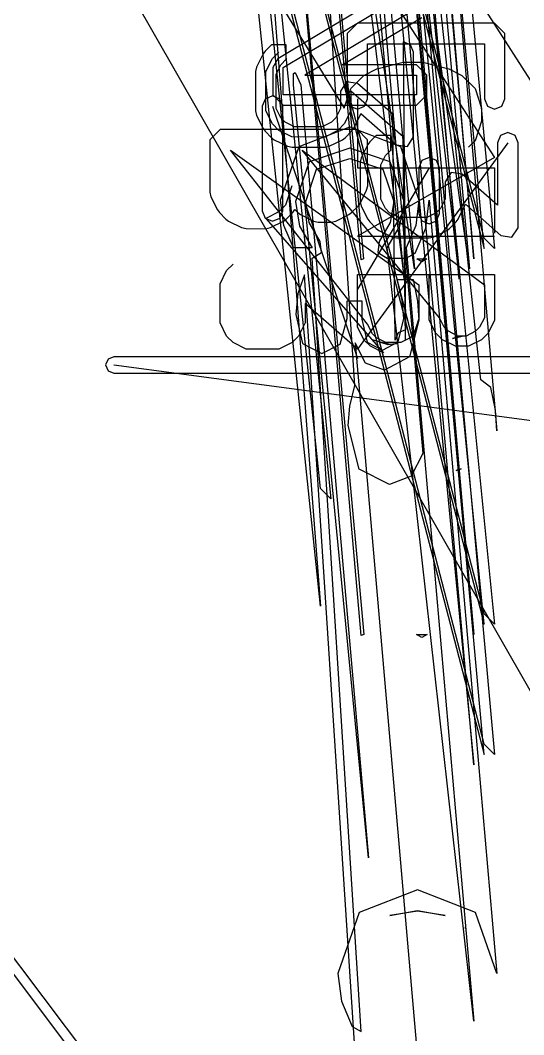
# Model space of a CAD drawing. Extents: x 0 to 334, y -361 to 120.
# Drawn here: x 84.23 to 87.9, y 44.14 to 51.53 of the extents above; entities that cross this region are included whole.
import ezdxf

# ---------------------------------------------------------------- set-up
doc = ezdxf.new("R2010")
doc.units = 0

msp = doc.modelspace()

# ---------------------------------------------------------------- linework, layer by layer
at = {"layer": 'Layer 1'}
for p, q in [((68.6, 80.4392), (134.095, -33.9949)), ((75.452423, 70.589328), (319.8, -310.813)), ((134.095, -21.5749), (66.480002, 68.19915)), ((66.480002, 68.07915), (134.095, -21.6949)), ((87.607978, 49.942274), (86.1429, 55.5762)), ((86.1429, 55.5012), (87.607978, 49.867274)), ((86.710973, 49.786437), (86.2179, 55.4262)), ((86.2179, 55.4262), (86.727488, 49.792274)), ((87.023385, 55.426137), (87.532978, 49.792274)), ((87.532978, 49.792274), (87.0399, 55.4203)), ((87.100166, 49.719127), (86.2509, 55.353)), ((87.499905, 49.719127), (86.7138, 55.353)), ((86.3259, 55.278), (87.025166, 49.644127)), ((86.7888, 55.278), (87.424905, 49.644127)), ((87.025166, 49.644127), (86.532, 55.1154)), ((86.60702, 55.1154), (87.100166, 49.719127)), ((87.424905, 49.644127), (86.9318, 55.1337)), ((87.006769, 55.1337), (87.499905, 49.719127)), ((87.607978, 49.867274), (87.1149, 55.1227)), ((87.189831, 55.122739), (87.682978, 49.867274)), ((87.583889, 48.911848), (86.9736, 54.5457)), ((86.66527, 48.869851), (86.2991, 54.5038)), ((87.207486, 54.173768), (87.700556, 48.539819)), ((86.666972, 54.008656), (87.160061, 48.374804)), ((86.414616, 48.11831), (85.8284, 53.7522)), ((85.9215, 53.6772), (86.414616, 47.262969)), ((86.414616, 47.262969), (85.8284, 52.8969)), ((85.9965, 52.8969), (86.489616, 48.04331)), ((87.607976, 47.205223), (86.1429, 52.8391)), ((86.1429, 52.7641), (87.607976, 47.130223)), ((86.710971, 47.048042), (86.2179, 52.6891)), ((86.2179, 52.6891), (86.730094, 47.055223)), ((87.020777, 52.689081), (87.532976, 47.055223)), ((87.532976, 47.055223), (87.0399, 52.6819)), ((86.5884, 52.224274), (87.6836, 50.5303)), ((87.607976, 47.130223), (87.1149, 52.0718)), ((87.1899, 52.0718), (87.682976, 47.130223)), ((87.607976, 46.256199), (86.1429, 51.8901)), ((86.017, 51.823066), (86.5884, 50.891)), ((86.1429, 51.8151), (87.607976, 46.181199)), ((86.986001, 51.740114), (87.532976, 46.106199)), ((86.1429, 51.1858), (86.956051, 51.671313)), ((86.6841, 51.5964), (86.104411, 51.250282)), ((87.1149, 51.6156), (86.301749, 51.130087)), ((87.532976, 46.106199), (87.0399, 51.6582)), ((87.607976, 46.181199), (87.1149, 51.6156)), ((87.18984, 51.615613), (87.682976, 46.181199)), ((86.5736, 51.2051), (87.153289, 51.551218)), ((86.6836, 51.50999), (86.6086, 51.43499)), ((87.6836, 51.51), (86.6836, 51.50999)), ((87.7586, 51.435), (87.6836, 51.51)), ((86.6086, 51.43499), (86.6086, 50.9588)), ((87.070033, 51.352333), (87.017, 51.3743)), ((87.017, 51.3743), (87.03397, 49.275387)), ((87.7586, 50.9588), (87.7586, 51.435)), ((86.011586, 51.304676), (85.997537, 51.285184)), ((86.059205, 51.352295), (86.011586, 51.304676)), ((86.165271, 51.352295), (86.059205, 51.352295)), ((86.064619, 51.251638), (86.112238, 51.299257)), ((86.165271, 51.246229), (86.165271, 51.352295)), ((86.7586, 50.9588), (86.7586, 51.36)), ((86.7586, 51.36), (87.6086, 51.36)), ((87.092, 51.2993), (87.070033, 51.352333)), ((87.091929, 50.6803), (87.092, 51.2993)), ((87.6086, 51.36), (87.6086, 50.9588)), ((85.997537, 51.285184), (85.949918, 51.189946)), ((86.017, 51.1564), (86.064619, 51.251638)), ((86.104411, 51.250282), (86.06786, 51.185887)), ((86.126258, 51.207216), (86.165271, 51.246229)), ((86.826495, 51.176714), (87.016971, 51.224333)), ((87.016971, 51.224333), (87.1598, 51.2243)), ((87.1598, 51.2243), (87.350276, 51.176681)), ((85.949918, 51.189946), (85.942, 51.156405)), ((85.942, 51.156405), (85.942, 50.8707)), ((86.016924, 50.870776), (86.017, 51.1564)), ((86.06786, 51.185887), (86.0679, 50.9864)), ((86.092, 51.1387), (86.126258, 51.207216)), ((86.1429, 50.9864), (86.1429, 51.1858)), ((86.2179, 51.1433), (86.229516, 51.150236)), ((86.229516, 51.150236), (86.271799, 51.061386)), ((87.1149, 51.2051), (86.5736, 51.2051)), ((86.731257, 51.129095), (86.826495, 51.176714)), ((87.1899, 51.1301), (87.1149, 51.2051)), ((87.350276, 51.176681), (87.445514, 51.129062)), ((86.091919, 50.888481), (86.092, 51.1387)), ((86.2179, 51.0614), (86.2179, 51.1433)), ((86.301749, 51.130087), (87.1149, 51.1301)), ((86.60506, 51.081839), (86.561047, 51.013551)), ((86.685435, 51.069994), (86.60506, 51.081839)), ((86.636019, 51.033857), (86.731257, 51.129095)), ((87.1149, 51.1301), (87.1149, 50.9864)), ((87.1899, 50.9864), (87.1899, 51.1301)), ((87.445514, 51.129062), (87.540753, 51.033824)), ((86.76487, 45.427454), (86.2179, 51.0614)), ((86.271799, 51.061386), (86.76487, 45.427454)), ((86.561047, 51.013551), (86.561, 50.8884)), ((86.5884, 50.891), (86.636019, 51.033857)), ((86.636047, 51.013633), (86.636, 50.8707)), ((87.017, 50.6803), (86.636047, 51.013633)), ((86.942, 50.8455), (86.685435, 51.069994)), ((87.540753, 51.033824), (87.588372, 50.890967)), ((86.011519, 50.957063), (85.989552, 50.90403)), ((86.064552, 50.97903), (86.011519, 50.957063)), ((86.0646, 50.9791), (86.064552, 50.97903)), ((86.117633, 50.957133), (86.0646, 50.9791)), ((86.0679, 50.9864), (86.1429, 50.9114)), ((86.1396, 50.9041), (86.117633, 50.957133)), ((87.1149, 50.9864), (86.1429, 50.9864)), ((86.6086, 50.9588), (86.630567, 50.905767)), ((86.6836, 50.9588), (86.6836, 50.4553)), ((86.736633, 50.905767), (86.7586, 50.9588)), ((87.1149, 50.9114), (87.1899, 50.9864)), ((87.6086, 50.9588), (87.630567, 50.905767)), ((87.736633, 50.905767), (87.7586, 50.9588)), ((85.942, 50.8707), (85.949918, 50.837159)), ((85.989552, 50.90403), (85.9896, 50.1422)), ((86.064543, 50.775538), (86.016924, 50.870776)), ((86.064552, 50.90403), (86.6836, 49.0672)), ((86.126177, 50.819965), (86.091919, 50.888481)), ((86.1396, 50.1422), (86.1396, 50.9041)), ((86.1429, 50.9114), (87.1149, 50.9114)), ((86.561, 50.8884), (86.526742, 50.819884)), ((86.636, 50.8707), (86.588381, 50.775462)), ((86.630567, 50.905767), (86.6836, 50.8838)), ((86.6836, 50.8838), (86.736633, 50.905767)), ((86.703058, 50.837235), (86.708248, 50.850737)), ((86.708248, 50.850737), (86.967541, 50.623857)), ((87.588372, 50.890967), (87.5884, 50.7957)), ((87.630567, 50.905767), (87.6836, 50.8838)), ((87.6836, 50.8838), (87.736633, 50.905767)), ((85.949918, 50.837159), (85.997537, 50.741921)), ((86.112162, 50.727919), (86.064543, 50.775538)), ((86.156584, 50.789558), (86.126177, 50.819965)), ((86.2251, 50.7553), (86.156584, 50.789558)), ((86.496335, 50.789477), (86.427819, 50.755219)), ((86.526742, 50.819884), (86.496335, 50.789477)), ((86.588381, 50.775462), (86.540762, 50.727843)), ((86.655439, 50.741997), (86.703058, 50.837235)), ((86.95897, 49.200387), (86.942, 50.8455)), ((87.5884, 50.7957), (87.540781, 50.652843)), ((85.6836, 50.733819), (85.6086, 50.658819)), ((86.2074, 50.7338), (85.6836, 50.733819)), ((85.997537, 50.741921), (86.011586, 50.722429)), ((86.011586, 50.722429), (86.059205, 50.67481)), ((86.2074, 50.6803), (86.112162, 50.727919)), ((86.6836, 50.7338), (86.2074, 50.7338)), ((86.427819, 50.755219), (86.2251, 50.7553)), ((86.258715, 50.611604), (86.627856, 50.754617)), ((86.540762, 50.727843), (86.445524, 50.680224)), ((86.593771, 50.674886), (86.64139, 50.722505)), ((86.627856, 50.754617), (86.996996, 50.611604)), ((86.64139, 50.722505), (86.655439, 50.741997)), ((86.7586, 50.6588), (86.6836, 50.7338)), ((87.77884, 50.71363), (87.725807, 50.691663)), ((87.7789, 50.7136), (87.77884, 50.71363)), ((87.831933, 50.691633), (87.7789, 50.7136)), ((85.6086, 50.658819), (85.6086, 50.2779)), ((86.059205, 50.67481), (86.078697, 50.660761)), ((86.078697, 50.660761), (86.173935, 50.613142)), ((86.445524, 50.680224), (86.2074, 50.6803)), ((86.479041, 50.613218), (86.574279, 50.660837)), ((86.574279, 50.660837), (86.593771, 50.674886)), ((87.77884, 50.63863), (86.6836, 49.135)), ((86.758677, 50.325476), (86.7586, 50.6588)), ((86.773486, 50.643976), (86.759437, 50.624484)), ((86.821105, 50.691595), (86.773486, 50.643976)), ((86.927171, 50.691595), (86.821105, 50.691595)), ((86.927171, 50.585529), (86.927171, 50.691595)), ((87.03397, 49.200387), (87.017, 50.6803)), ((87.047916, 50.612012), (87.091929, 50.6803)), ((87.540781, 50.652843), (87.493161, 50.605224)), ((87.725807, 50.691663), (87.70384, 50.63863)), ((87.70384, 50.63863), (87.7039, 50.1848)), ((87.8539, 50.6386), (87.831933, 50.691633)), ((87.853829, 50.0195), (87.8539, 50.6386)), ((85.7586, 50.583819), (87.1324, 49.6041)), ((86.758619, 49.315782), (85.7586, 50.583819)), ((86.12395, 50.219966), (86.258715, 50.611604)), ((86.173935, 50.613142), (86.207476, 50.605224)), ((86.207476, 50.605224), (86.4455, 50.6053)), ((86.282409, 50.583819), (87.6086, 49.6041)), ((87.282419, 49.363481), (86.282409, 50.583819)), ((86.627863, 50.598402), (86.333592, 50.49866)), ((86.4455, 50.6053), (86.479041, 50.613218)), ((86.922134, 50.49866), (86.627863, 50.598402)), ((86.759437, 50.624484), (86.711818, 50.529246)), ((86.888158, 50.546516), (86.927171, 50.585529)), ((86.967541, 50.623857), (87.047916, 50.612012)), ((86.996996, 50.611604), (87.132413, 50.219966)), ((86.333592, 50.49866), (86.23203, 50.211166)), ((86.386081, 50.445065), (86.627886, 50.523402)), ((86.627886, 50.523402), (86.869606, 50.445149)), ((87.6836, 50.5303), (86.6836, 49.958872)), ((86.711818, 50.529246), (86.7039, 50.495705)), ((86.7039, 50.495705), (86.7039, 50.21)), ((86.8539, 50.478), (86.888158, 50.546516)), ((87.024347, 50.211166), (86.922134, 50.49866)), ((87.154376, 50.508323), (87.132409, 50.45529)), ((87.207409, 50.53029), (87.154376, 50.508323)), ((87.260433, 50.508333), (87.2074, 50.5303)), ((87.2074, 50.5303), (87.207409, 50.53029)), ((87.2824, 50.4553), (87.260433, 50.508333)), ((86.307053, 50.211166), (86.386081, 50.445065)), ((86.6836, 50.4553), (87.6836, 50.4553)), ((87.207409, 50.45529), (86.6836, 49.5707)), ((86.853819, 50.227681), (86.8539, 50.478)), ((86.869606, 50.445149), (86.869777, 50.444982)), ((86.869777, 50.444982), (86.94937, 50.211166)), ((87.132409, 50.45529), (87.1324, 50.1219)), ((87.2824, 50.1219), (87.2824, 50.4553)), ((87.36696, 50.421139), (87.322947, 50.352851)), ((87.447335, 50.409294), (87.36696, 50.421139)), ((87.7039, 50.1848), (87.447335, 50.409294)), ((87.6836, 50.4553), (87.6836, 49.9791)), ((87.322947, 50.352851), (87.3229, 50.2277)), ((85.6086, 50.2779), (85.616518, 50.244359)), ((86.207409, 50.325486), (86.15979, 50.182629)), ((86.70314, 50.196697), (86.750759, 50.291935)), ((86.750759, 50.291935), (86.758677, 50.325476)), ((85.616518, 50.244359), (85.664137, 50.149121)), ((86.147387, 50.036616), (86.12395, 50.219966)), ((86.23203, 50.211166), (86.262629, 50.031482)), ((86.333155, 50.057061), (86.307053, 50.211166)), ((86.68909, 50.177204), (86.70314, 50.196697)), ((86.7039, 50.21), (86.711818, 50.176459)), ((86.888077, 50.159165), (86.853819, 50.227681)), ((86.94937, 50.211166), (86.923268, 50.057061)), ((86.993748, 50.031482), (87.024347, 50.211166)), ((87.132413, 50.219966), (87.108976, 50.035149)), ((87.181492, 50.015873), (87.207448, 50.219966)), ((87.207448, 50.219966), (87.700554, 44.586045)), ((87.3229, 50.2277), (87.288642, 50.159184)), ((87.464958, 50.176435), (87.470148, 50.189937)), ((87.470148, 50.189937), (87.729441, 49.963057)), ((85.664137, 50.149121), (85.678186, 50.129629)), ((85.678186, 50.129629), (85.725805, 50.08201)), ((85.9896, 50.1422), (86.011567, 50.089167)), ((86.112171, 50.13501), (86.016933, 50.08739)), ((86.15979, 50.182629), (86.112171, 50.13501)), ((86.117633, 50.089167), (86.1396, 50.1422)), ((86.165271, 50.081987), (86.21289, 50.129606)), ((86.21289, 50.129606), (86.227992, 50.151295)), ((86.227992, 50.151295), (86.249681, 50.129606)), ((86.249681, 50.129606), (86.269173, 50.115557)), ((86.269173, 50.115557), (86.364411, 50.067938)), ((86.526741, 50.067918), (86.621979, 50.115537)), ((86.621979, 50.115537), (86.64147, 50.129585)), ((86.64147, 50.129585), (86.68909, 50.177204)), ((86.711818, 50.176459), (86.759437, 50.081221)), ((86.918484, 50.128758), (86.888077, 50.159165)), ((86.987, 50.0945), (86.918484, 50.128758)), ((87.1324, 50.1219), (87.154367, 50.068867)), ((87.258235, 50.128777), (87.189719, 50.094519)), ((87.288642, 50.159184), (87.258235, 50.128777)), ((87.260433, 50.068867), (87.2824, 50.1219)), ((87.417339, 50.081197), (87.464958, 50.176435)), ((85.725805, 50.08201), (85.745296, 50.067961)), ((85.745296, 50.067961), (85.840534, 50.020341)), ((86.011567, 50.089167), (86.0646, 50.0672)), ((86.016933, 50.08739), (86.8741, 49.1076)), ((86.050542, 50.020318), (86.14578, 50.067938)), ((86.0646, 50.0672), (86.117633, 50.089167)), ((86.14578, 50.067938), (86.165271, 50.081987)), ((86.2177, 49.8716), (86.147387, 50.036616)), ((86.333226, 50.056865), (86.333155, 50.057061)), ((86.412902, 49.91939), (86.333226, 50.056865)), ((86.364411, 50.067938), (86.397952, 50.06002)), ((86.397952, 50.06002), (86.4932, 50.06)), ((86.4932, 50.06), (86.526741, 50.067918)), ((86.759437, 50.081221), (86.773486, 50.061729)), ((86.773486, 50.061729), (86.821105, 50.01411)), ((86.923197, 50.056865), (86.843521, 49.91939)), ((86.923268, 50.057061), (86.923197, 50.056865)), ((87.189719, 50.094519), (86.987, 50.0945)), ((87.154367, 50.068867), (87.2074, 50.0469)), ((87.2074, 50.0469), (87.260433, 50.068867)), ((87.355671, 50.014086), (87.40329, 50.061705)), ((87.40329, 50.061705), (87.417339, 50.081197)), ((85.840534, 50.020341), (85.874076, 50.012423)), ((85.874076, 50.012423), (86.017, 50.0124)), ((86.017, 50.0124), (86.050542, 50.020318)), ((86.262629, 50.031482), (86.355077, 49.8716)), ((86.821105, 50.01411), (86.840597, 50.000061)), ((86.840597, 50.000061), (86.935835, 49.952442)), ((86.9013, 49.8716), (86.993748, 50.031482)), ((87.108976, 50.035149), (87.039965, 49.8716)), ((87.104141, 49.832729), (87.181492, 50.015873)), ((87.240941, 49.952418), (87.336179, 50.000037)), ((87.336179, 50.000037), (87.355671, 50.014086)), ((87.729441, 49.963057), (87.809816, 49.951212)), ((87.809816, 49.951212), (87.853829, 50.0195)), ((86.422948, 49.839661), (86.412902, 49.91939)), ((86.6836, 49.958872), (87.6836, 49.9588)), ((86.843521, 49.91939), (86.833475, 49.839661)), ((86.935835, 49.952442), (86.969376, 49.944524)), ((86.969376, 49.944524), (87.2074, 49.9445)), ((87.2074, 49.9445), (87.240941, 49.952418)), ((87.682978, 49.867274), (87.607978, 49.942274)), ((86.355077, 49.8716), (86.2177, 49.8716)), ((86.3551, 49.7966), (86.422948, 49.839661)), ((86.833475, 49.839661), (86.901323, 49.7966)), ((87.533106, 44.237679), (86.9013, 49.8716)), ((87.039965, 49.8716), (87.533106, 44.237679)), ((87.04, 49.7966), (87.104141, 49.832729)), ((85.731219, 49.706438), (85.778838, 49.754057)), ((86.710841, 44.162679), (86.3551, 49.7966)), ((86.727488, 49.792274), (86.710973, 49.786437)), ((86.901323, 49.7966), (87.04, 49.7966)), ((87.153551, 49.771801), (87.116724, 49.792274)), ((87.116724, 49.792274), (87.190378, 49.792274)), ((87.190378, 49.792274), (87.153551, 49.771801)), ((85.6836, 49.6112), (85.731219, 49.706438)), ((86.2991, 49.6758), (86.250923, 49.540854)), ((86.665268, 44.041862), (86.2991, 49.6758)), ((86.683624, 49.298077), (86.6836, 49.6791)), ((86.6836, 49.6791), (87.6836, 49.6791)), ((87.207424, 49.345776), (87.2074, 49.6791)), ((87.6836, 49.6791), (87.6836, 49.3457)), ((85.683624, 49.325476), (85.6836, 49.6112)), ((86.973561, 49.642795), (87.0908, 49.6428)), ((87.010019, 49.489513), (86.973561, 49.642795)), ((87.0908, 49.6428), (87.12205, 49.485118)), ((87.1324, 49.6041), (87.1324, 49.3579)), ((87.6086, 49.6041), (87.6086, 49.3634)), ((86.250923, 49.540854), (86.234647, 49.387572)), ((86.6836, 49.135), (86.302647, 49.468333)), ((86.302647, 49.468333), (86.3027, 49.3255)), ((86.608345, 49.35897), (86.6083, 49.4865)), ((86.6083, 49.4865), (86.7164, 49.4865)), ((86.7164, 49.4865), (86.7164, 49.3531)), ((87.021738, 49.358968), (87.010019, 49.489513)), ((87.12205, 49.485118), (87.132467, 49.345771)), ((86.234647, 49.387572), (86.283475, 49.175619)), ((85.731243, 49.230238), (85.683624, 49.325476)), ((86.3027, 49.3255), (86.255081, 49.230262)), ((86.559517, 49.170485), (86.608345, 49.35897)), ((86.731243, 49.202839), (86.683624, 49.298077)), ((86.7164, 49.3531), (86.754811, 49.185884)), ((86.792877, 49.247266), (86.758619, 49.315782)), ((86.981373, 49.188085), (87.021738, 49.358968)), ((87.132467, 49.345771), (87.064108, 49.078813)), ((87.1324, 49.3579), (87.094229, 49.243386)), ((87.255043, 49.250538), (87.207424, 49.345776)), ((87.316677, 49.294965), (87.282419, 49.363481)), ((87.6086, 49.3634), (87.574342, 49.294884)), ((87.6836, 49.3457), (87.635981, 49.250462)), ((85.778862, 49.182619), (85.731243, 49.230238)), ((86.255081, 49.230262), (86.207462, 49.182643)), ((86.823284, 49.216859), (86.792877, 49.247266)), ((86.980937, 49.25342), (86.95897, 49.200387)), ((87.03397, 49.275387), (86.980937, 49.25342)), ((87.094229, 49.243386), (87.067735, 49.216892)), ((87.302662, 49.202919), (87.255043, 49.250538)), ((87.347084, 49.264558), (87.316677, 49.294965)), ((87.4156, 49.2303), (87.347084, 49.264558)), ((87.446103, 49.230322), (87.376892, 49.211214)), ((87.376892, 49.211214), (87.446103, 49.230322)), ((87.475418, 49.230219), (87.4156, 49.2303)), ((87.446103, 49.230322), (87.446103, 49.230322)), ((87.543934, 49.264477), (87.475418, 49.230219)), ((87.574342, 49.294884), (87.543934, 49.264477)), ((87.635981, 49.250462), (87.588361, 49.202843)), ((85.8741, 49.135), (85.778862, 49.182619)), ((86.207462, 49.182643), (86.112224, 49.135024)), ((86.283475, 49.175619), (86.425402, 49.102278)), ((86.425402, 49.102278), (86.559517, 49.170485)), ((86.743795, 49.032608), (86.666972, 49.180756)), ((86.666972, 49.180756), (87.160059, 43.546815)), ((86.778862, 49.15522), (86.731243, 49.202839)), ((86.754811, 49.185884), (86.86679, 49.127946)), ((86.8741, 49.1076), (86.778862, 49.15522)), ((86.908108, 49.1656), (86.79507, 49.202565)), ((86.79507, 49.202565), (86.922431, 49.171815)), ((86.8918, 49.1826), (86.823284, 49.216859)), ((86.86679, 49.127946), (86.981373, 49.188085)), ((86.999219, 49.182633), (86.8918, 49.1826)), ((86.975273, 49.176595), (86.908108, 49.1656)), ((86.922431, 49.171815), (86.975273, 49.176595)), ((86.975273, 49.176595), (86.975273, 49.176595)), ((87.067735, 49.216892), (86.999219, 49.182633)), ((87.3979, 49.1553), (87.302662, 49.202919)), ((87.493123, 49.155224), (87.3979, 49.1553)), ((87.588361, 49.202843), (87.493123, 49.155224)), ((84.91, 49.0792), (84.867574, 49.061626)), ((95.13, 49.0792), (84.91, 49.0792)), ((86.112224, 49.135024), (85.8741, 49.135)), ((87.064108, 49.078813), (86.880514, 48.980537)), ((84.867574, 49.061626), (84.85, 49.0192)), ((84.85, 49.0192), (84.867574, 48.976774)), ((84.91, 49.0192), (105.35, 46.2992)), ((86.880514, 48.980537), (86.743795, 49.032608)), ((84.867574, 48.976774), (84.91, 48.9592)), ((84.91, 48.9592), (95.13, 48.9592)), ((86.629463, 48.719503), (86.66527, 48.869851)), ((87.6567, 48.854834), (87.583889, 48.911848)), ((87.689394, 48.689712), (87.6567, 48.854834)), ((86.617093, 48.577223), (86.629463, 48.719503)), ((87.689408, 48.68961), (87.689394, 48.689712)), ((87.700556, 48.539819), (87.689408, 48.68961)), ((86.695869, 48.260393), (86.617093, 48.577223)), ((87.160061, 48.374804), (87.076077, 48.209055)), ((87.440504, 48.262872), (87.403344, 48.25154)), ((87.403344, 48.25154), (87.440504, 48.262872)), ((87.440504, 48.262872), (87.440504, 48.262872)), ((86.918525, 48.148916), (86.695869, 48.260393)), ((87.076077, 48.209055), (86.918525, 48.148916)), ((86.489616, 48.04331), (86.414616, 48.11831)), ((87.682976, 47.130223), (87.607976, 47.205223)), ((86.730094, 47.055223), (86.710971, 47.048042)), ((87.1542, 47.032692), (87.115415, 47.055223)), ((87.115415, 47.055223), (87.192985, 47.055223)), ((87.192985, 47.055223), (87.1542, 47.032692)), ((87.682976, 46.181199), (87.607976, 46.256199)), ((87.120997, 45.195696), (86.697396, 45.02925)), ((87.54466, 45.029183), (87.120997, 45.195696)), ((86.697272, 45.029118), (86.542091, 44.586045)), ((86.697396, 45.02925), (86.697272, 45.029118)), ((86.919806, 45.007645), (87.120997, 45.045696)), ((87.120997, 45.039481), (86.919806, 45.007645)), ((87.120997, 45.045696), (87.322434, 45.00768)), ((87.322434, 45.00768), (87.120997, 45.039481)), ((87.700554, 44.586045), (87.54466, 45.029183)), ((87.322434, 45.00768), (87.322434, 45.00768)), ((87.467732, 44.918335), (87.467648, 44.918417)), ((87.467648, 44.918417), (87.467819, 44.91825)), ((87.467819, 44.91825), (87.467732, 44.918335)), ((86.542091, 44.586045), (86.568115, 44.383167)), ((86.568115, 44.383167), (86.646613, 44.198952)), ((86.646613, 44.198952), (86.710841, 44.162679))]:
    msp.add_line(p, q, dxfattribs=at)

doc.saveas('drawing.dxf')
